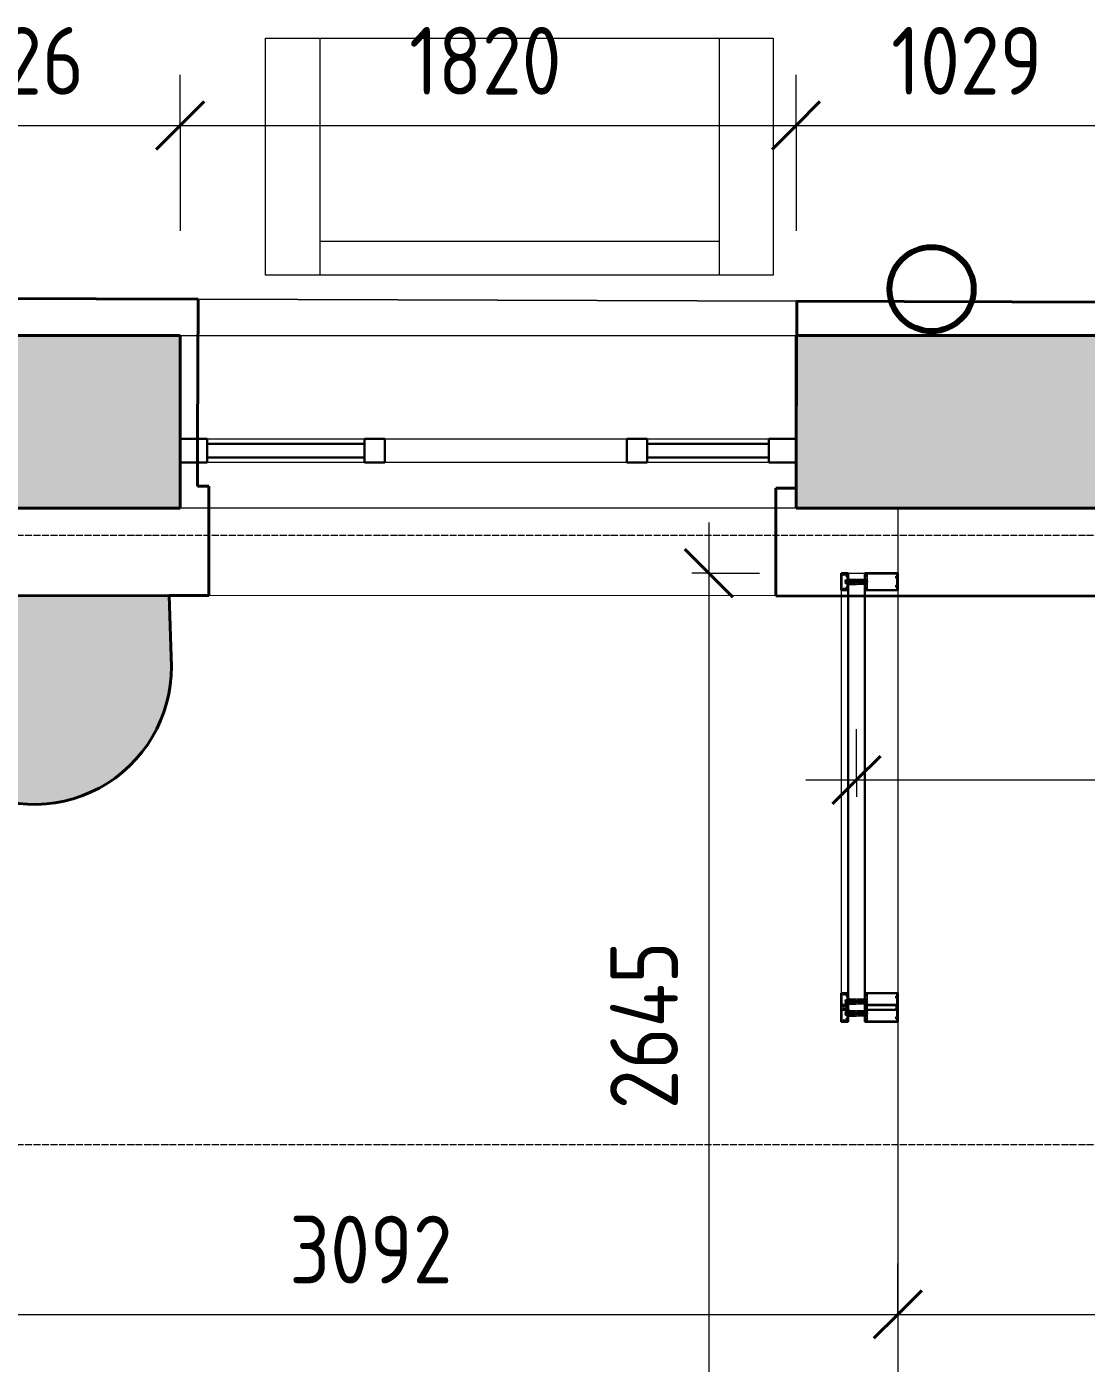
# Model space of a CAD drawing. Header units: millimetres. Extents: x -11886 to 68941, y -8130 to 45506.
# Drawn here: x 19490 to 22621, y -339 to 3609 of the extents above; entities that cross this region are included whole.
import ezdxf

# ---------------------------------------------------------------- set-up
doc = ezdxf.new("R2010")
doc.units = ezdxf.units.MM
doc.linetypes.add('ADSK_Линия сетки', pattern=[25, 20, -2.5, 0, -2.5])
for name, color, linetype, lineweight in [('Витраж', 7, 'Continuous', 18), ('Оси', 7, 'Continuous', 9), ('Панели витража', 7, 'Continuous', 18), ('Перекрытие', 7, 'Continuous', 18), ('Размеры', 7, 'Continuous', 9), ('Размеры-100', 7, 'Continuous', 9), ('Стены', 7, 'Continuous', 18), ('Стены наружные', 7, 'Continuous', 18), ('стояки', 7, 'Continuous', 9), ('Узлы', 7, 'Continuous', 18)]:
    doc.layers.add(name, color=color, linetype=linetype, lineweight=lineweight)
for name, color, linetype, lineweight, true_color in [('планы со стояками отопление_dwg', 7, 'Continuous', 9, 0x767676), ('Стены разрез', 7, 'Continuous', 40, 0xbb5389), ('ТХ', 5, 'Continuous', 9, 0x0000ff), ('ТХ 1 этаж_dwg', 7, 'Continuous', 9, 0x767676)]:
    doc.layers.add(name, color=color, linetype=linetype, lineweight=lineweight, true_color=true_color)
doc.styles.add('GOST Common_1', font='GOST_Common.ttf', dxfattribs={"width": 0.9, "height": 200})
doc.dimstyles.new('ADSK_Основной_2_мм_Округление_до_1_мм_2', dxfattribs={"dimscale": 304.8, "dimtxt": 201.142999, "dimasz": 0.463911, "dimexe": 0.492126, "dimexo": 0.492126, "dimgap": 0.098425, "dimtad": 1, "dimdec": 0, "dimdsep": 46, "dimtxsty": 'GOST Common_1', "dimblk1": 'OBLIQUE', "dimblk2": 'OBLIQUE', "dimsah": 1, "dimcen": 0.09, "dimdle": 0.492126, "dimazin": 2, "dimtfac": 1, "dimtdec": 4, "dimtix": 1, "dimtmove": 0, "dimatfit": 3, "dimfxl": 1, "dimtvp": 1, "dimtolj": 1, "dimtzin": 0, "dimlwd": 20, "dimlwe": 20, "dimarcsym": 2})
doc.dimstyles.new('ADSK_Основной_2_мм_Округление_до_1_мм_3', dxfattribs={"dimscale": 304.8, "dimtxt": 201.142999, "dimasz": 0.463911, "dimexe": 0.492126, "dimexo": 0.492126, "dimgap": 0.098425, "dimtad": 1, "dimdec": 0, "dimdsep": 46, "dimtxsty": 'GOST Common_1', "dimblk1": 'OBLIQUE', "dimblk2": 'OBLIQUE', "dimsah": 1, "dimcen": 0.09, "dimdle": 0.492126, "dimazin": 2, "dimtfac": 1, "dimtdec": 4, "dimtix": 1, "dimtmove": 0, "dimatfit": 3, "dimfxl": 1, "dimtvp": 1, "dimtolj": 1, "dimtzin": 0, "dimlwd": 20, "dimlwe": 20, "dimarcsym": 2})

# ---------------------------------------------------------------- blocks, each defined once
blk = doc.blocks.new('Существующие стены 1 эт - Существующие стены 1 эт-653793-01 План 1-го этажа кладочный')
at = {"layer": 'Стены', "color": 243, "true_color": 0xbb5389}
for p, q in [((19996.4, 2696.5), (19996.7, 2804.4)), ((19996.7, 2804.4), (19996.4, 2696.5)), ((19996.7, 2804.4), (19996.4, 2696.5)), ((19996.7, 2804.4), (21765.6, 2798.4)), ((21765.6, 2798.4), (19996.7, 2804.4)), ((19996.7, 2804.4), (21765.6, 2798.4)), ((21765.6, 2798.4), (21765.2, 2696.5)), ((21765.2, 2696.5), (21765.6, 2798.4)), ((21765.2, 2696.5), (21765.6, 2798.4)), ((20028.3, 2186.5), (20028.3, 1928.7)), ((21703.7, 1927.5), (21703.7, 2186.5)), ((21703.7, 1927.5), (20028.3, 1928.7))]:
    blk.add_line(p, q, dxfattribs=at)
at = {"layer": 'Стены разрез'}
for p, q in [((19996.7, 2804.4), (18919.6, 2808)), ((19996.7, 2804.4), (19995.3, 2392)), ((21765.6, 2798.4), (21764.2, 2386)), ((22792.4, 2795), (21765.6, 2798.4)), ((19995.3, 2392), (19994.9, 2252)), ((21763.7, 2246), (21764.2, 2386)), ((19994.9, 2252), (20028.3, 2251.9)), ((20028.3, 1928.7), (20028.3, 2251.9)), ((21703.7, 1927.5), (21703.7, 2246.2)), ((21703.7, 2246.2), (21763.7, 2246)), ((19074.2, 1926.8), (19911.5, 1928.7)), ((19911.5, 1928.7), (20028.3, 1928.7)), ((22792.4, 1926.7), (21703.7, 1927.5))]:
    blk.add_line(p, q, dxfattribs=at)
blk = doc.blocks.new('Портик главного входа - Портик главного входа-658663-01 План 1-го этажа кладочный')
at = {"layer": 'Стены', "true_color": 0xc0c0c0}
h = blk.add_hatch(color=9, dxfattribs=at)
h.paths.add_polyline_path([(22181.3, -2195.1), (22252.1, -2188.9), (22320.7, -2170.5), (22385.1, -2140.5), (22443.3, -2099.7), (22493.5, -2049.5), (22534.3, -1991.3), (22564.3, -1926.9), (22582.7, -1858.3), (22588.9, -1787.5), (22582.7, -1716.7), (22564.3, -1648.1), (22534.2, -1583.6), (22493.5, -1525.5), (22443.3, -1475.3), (22385.1, -1434.5), (22320.7, -1404.5), (22252.1, -1386.1), (22181.3, -1379.9), (22110.5, -1386.1), (22041.9, -1404.5), (21977.5, -1434.5), (21919.3, -1475.3), (21869.1, -1525.5), (21828.3, -1583.7), (21798.3, -1648.1), (21779.9, -1716.7), (21773.7, -1787.5), (21779.9, -1858.3), (21798.3, -1926.9), (21828.3, -1991.3), (21869.1, -2049.5), (21919.3, -2099.7), (21977.5, -2140.5), (22041.9, -2170.5), (22110.5, -2188.9)])
h.paths.add_polyline_path([(25122.4, -2192.3), (25192.9, -2186.2), (25261.2, -2167.9), (25325.3, -2138), (25383.2, -2097.4), (25433.2, -2047.4), (25473.7, -1989.5), (25503.6, -1925.4), (25521.9, -1857.1), (25528.1, -1786.7), (25521.9, -1716.2), (25503.6, -1647.9), (25473.6, -1583.6), (25433.2, -1525.9), (25383.2, -1475.9), (25325.3, -1435.4), (25261.2, -1405.5), (25192.9, -1387.2), (25122.4, -1381), (25052, -1387.2), (24983.7, -1405.5), (24919.6, -1435.4), (24861.7, -1475.9), (24811.7, -1525.9), (24771.1, -1583.9), (24741.3, -1647.9), (24723, -1716.2), (24716.8, -1786.7), (24723, -1857.1), (24741.3, -1925.4), (24771.1, -1989.5), (24811.7, -2047.4), (24861.7, -2097.4), (24919.6, -2138), (24983.7, -2167.9), (25052, -2186.2)])
h.paths.add_polyline_path([(28159.7, -2192.2), (28230.4, -2186), (28298.9, -2167.6), (28363.3, -2137.6), (28421.4, -2096.9), (28471.6, -2046.8), (28512.3, -1988.6), (28542.3, -1924.3), (28560.7, -1855.7), (28566.8, -1785), (28560.7, -1714.3), (28542.3, -1645.8), (28512.3, -1581.5), (28471.6, -1523.3), (28421.4, -1473.2), (28363.3, -1432.4), (28298.9, -1402.5), (28230.4, -1384.1), (28159.7, -1377.9), (28089, -1384.1), (28020.4, -1402.5), (27956.1, -1432.4), (27898, -1473.2), (27847.8, -1523.3), (27806.1, -1583.6), (27776.5, -1647.9), (27758.7, -1714.3), (27752.5, -1785), (27758.7, -1855.7), (27777.6, -1925.4), (27807.1, -1988.6), (27847.8, -2046.8), (27898, -2096.9), (27956.1, -2137.6), (28020.4, -2167.6), (28089, -2186)])
h.paths.add_polyline_path([(30184.6, -2189.9), (30184.6, -1372.4), (30157.5, -1372.4), (30088.4, -1382.7), (30021.9, -1404.7), (29960.1, -1437.7), (29904.9, -1480.7), (29857.8, -1532.5), (29820.2, -1591.5), (29793.3, -1656.1), (29777.7, -1724.4), (29774, -1794.3), (29782.3, -1863.8), (29802.4, -1930.9), (29833.5, -1993.6), (29874.9, -2050), (29925.3, -2098.6), (29983.2, -2137.9), (30047, -2166.7), (30114.8, -2184.2), (30184.2, -2189.9)])
h.paths.add_polyline_path([(20106.4, -2185.3), (20154.9, -2185.3), (20223.7, -2174.4), (20289.6, -2151.7), (20350.6, -2118.1), (20404.9, -2074.4), (20450.9, -2022), (20487.1, -1962.4), (20512.5, -1897.5), (20526.4, -1829.2), (20528.2, -1759.6), (20518, -1690.6), (20496, -1624.4), (20463, -1563.1), (20419.9, -1508.3), (20368, -1461.8), (20308.9, -1425), (20244.2, -1398.9), (20176.1, -1384.4), (20106.4, -1381.8), (20106.4, -2022)])
h.paths.add_polyline_path([(19510.9, -1170.1), (19896.6, -1170.1), (19892, -1101), (19875.6, -1033.6), (19848, -970), (19809.9, -912), (19762.6, -861.3), (19707.3, -819.5), (19645.7, -787.6), (19579.6, -766.7), (19510.9, -757.4), (19441.6, -759.9), (19373.8, -774.1), (19309.3, -799.7), (19250.1, -835.9), (19198, -881.6), (19154.4, -935.5), (19120.6, -996), (19097.7, -1061.5), (19086.1, -1129.8), (19086.1, -1170.1), (19441.6, -1170.1)])
h.paths.add_polyline_path([(30823.7, -1168), (31215.2, -1168), (31214.5, -1065.9), (31197, -1000.7), (31167.7, -936.9), (31128.2, -878.9), (31079.5, -828.2), (31023, -786.5), (30960.4, -754.8), (30893.3, -733.9), (30823.7, -724.6), (30753.5, -727.1), (30684.7, -741.3), (30619.2, -766.8), (30558.9, -802.8), (30505.5, -848.5), (30460.5, -902.4), (30425.2, -963.1), (30400.4, -1028.8), (30387.1, -1097.8), (30385.4, -1168), (30753.5, -1168)])
h.paths.add_polyline_path([(30758.4, 1304.5), (30824.8, 1315.5), (30888.3, 1337.8), (30947.1, 1370.6), (30999.3, 1413.1), (31043.5, 1463.9), (31078.3, 1521.5), (31103.9, 1590.2), (31116, 1650.2), (31117.7, 1717.5), (31204.8, 1717.5), (31205.3, 1910.8), (30304, 1921.5), (30313.9, 1754.8), (30320.7, 1698.8), (30333.2, 1643.7), (30351.3, 1590.2), (30374.7, 1527.1), (30408.5, 1468.9), (30451.9, 1417.5), (30503.5, 1374.2), (30561.7, 1340.4), (30624.9, 1317.1), (30691.1, 1305)])
h.paths.add_polyline_path([(19485.5, 1312.4), (19554.9, 1313.8), (19623, 1326.9), (19687.8, 1351.5), (19747.5, 1386.8), (19800.4, 1431.7), (19844.8, 1484.9), (19879.6, 1544.9), (19903.6, 1610), (19916.2, 1678.2), (19917, 1747.5), (19911.5, 1928.7), (19074.2, 1926.8), (19071.5, 1731.8), (19106.3, 1731.3), (19109.9, 1662), (19125.2, 1594.4), (19151.8, 1530.3), (19188.9, 1471.7), (19235.5, 1420.3), (19290.1, 1377.6), (19351.2, 1344.8), (19417, 1322.8)])
at = {"layer": 'Стены разрез'}
for p, q in [((19911.5, 1928.7), (19074.2, 1926.8)), ((19917, 1747.5), (19911.5, 1928.7))]:
    blk.add_line(p, q, dxfattribs=at)
blk.add_arc((19512.1, 1717.5), 406, 178.0561, 4.2426, dxfattribs=at)
blk = doc.blocks.new('Системная панель - _AR_Стекло_40мм_привязка по центру-1262001-01 План 1-го этажа кладочный')
at = {"layer": 'Панели витража', "lineweight": 30}
for p, q in [((180, 20), (-180, 20)), ((-180, 20), (-180, -20)), ((180, -20), (180, 20)), ((-180, -20), (180, -20))]:
    blk.add_line(p, q, dxfattribs=at)
blk = doc.blocks.new('Прямоугольный импост - 70х20_60мм-1262002-01 План 1-го этажа кладочный')
at = {"layer": 'Витраж', "lineweight": 30}
for p, q in [((-80, 35), (0, 35)), ((-80, -35), (-80, 35)), ((0, 35), (0, -35)), ((0, -35), (-80, -35))]:
    blk.add_line(p, q, dxfattribs=at)
blk = doc.blocks.new('Прямоугольный импост - 70х20_60мм-1262003-01 План 1-го этажа кладочный')
at = {"layer": 'Витраж', "lineweight": 30}
for p, q in [((0, 35), (-80, 35)), ((-80, 35), (-80, -35)), ((0, -35), (0, 35)), ((-80, -35), (0, -35))]:
    blk.add_line(p, q, dxfattribs=at)
blk = doc.blocks.new('Системная панель - _AR_Стекло_40мм_привязка по центру-1427838-01 План 1-го этажа кладочный')
at = {"layer": 'Панели витража', "lineweight": 30}
for p, q in [((232.5, 20), (-232.5, 20)), ((-232.5, 20), (-232.5, -20)), ((232.5, -20), (232.5, 20)), ((-232.5, -20), (232.5, -20))]:
    blk.add_line(p, q, dxfattribs=at)
blk = doc.blocks.new('Прямоугольный импост - 70х60мм-V16-01 План 1-го этажа кладочный')
at = {"layer": 'Витраж'}
for p, q in [((-6006, 11031.9), (-6006, 11391.9)), ((-5936, 11391.9), (-5936, 11031.9))]:
    blk.add_line(p, q, dxfattribs=at)
blk = doc.blocks.new('Прямоугольный импост - 70х60мм-1427836-01 План 1-го этажа кладочный')
at = {"layer": 'Витраж'}
for p, q in [((20023.7, 2391.5), (20488.7, 2391.5)), ((20488.7, 2321.5), (20023.7, 2321.5))]:
    blk.add_line(p, q, dxfattribs=at)
blk = doc.blocks.new('Прямоугольный импост - 70х60мм-1262000-01 План 1-го этажа кладочный')
at = {"layer": 'Витраж', "lineweight": 30}
for p, q in [((-30, 35), (30, 35)), ((-30, -35), (-30, 35)), ((30, 35), (30, -35)), ((30, -35), (-30, -35))]:
    blk.add_line(p, q, dxfattribs=at)
blk = doc.blocks.new('Прямоугольный импост - 70х60мм-1261977-01 План 1-го этажа кладочный')
at = {"layer": 'Витраж'}
for p, q in [((20548.7, 2391.5), (21263.7, 2391.5)), ((21263.7, 2321.5), (20548.7, 2321.5))]:
    blk.add_line(p, q, dxfattribs=at)
blk = doc.blocks.new('Системная панель - ADSK_Cтеклопакет_50мм-1788433-01 План 1-го этажа кладочный')
at = {"layer": 'Панели витража', "lineweight": 30}
for p, q in [((618.8125, 25), (-618.8125, 25)), ((-618.8125, 25), (-618.8125, -25)), ((618.8125, -25), (618.8125, 25)), ((-618.8125, -25), (618.8125, -25))]:
    blk.add_line(p, q, dxfattribs=at)
blk = doc.blocks.new('Прямоугольный импост - 50х167мм-1777302-01 План 1-го этажа кладочный')
at = {"layer": 'Витраж'}
for p, q in [((21917.4, 1994.5), (21967.4, 1994.5)), ((21897.4, 1944.5), (21897.4, 1927.4)), ((22064.4, 1944.5), (22064.4, 1927.2)), ((21897.4, 1927.4), (21897.4, 754.5)), ((22064.4, 1927.2), (22064.4, 754.5))]:
    blk.add_line(p, q, dxfattribs=at)
blk = doc.blocks.new('Прямоугольный импост - 50х167-1638810-01 План 1-го этажа кладочный')
at = {"layer": 'Узлы'}
for p, q in [((-25, 122.5), (-25, 25.5)), ((25, 122.5), (-25, 122.5)), ((-22.5, 28), (-22.5, 120)), ((-22.5, 120), (-17.6, 120)), ((-8.6, 120), (8.6, 120)), ((17.6, 120), (22.5, 120)), ((22.5, 120), (22.5, 28)), ((25, 25.5), (25, 122.5)), ((-16.1, 118.4), (-16.1, 116.9)), ((-16.1, 116.9), (-10.2, 116.9)), ((-10.2, 116.9), (-10.2, 118.4)), ((10.2, 118.4), (10.2, 116.9)), ((10.2, 116.9), (16.1, 116.9)), ((16.1, 116.9), (16.1, 118.4)), ((-25, 25.5), (-18.1, 25.5)), ((-21, 28), (-22.5, 28)), ((-21, 31.1), (-21, 28)), ((-4.1, 31.8), (-20.2, 31.8)), ((-17.2, 29.3), (-15.8, 29.3)), ((-15, 25.5), (-11.8, 25.5)), ((-11, 26.3), (-11, 28.5)), ((-10.5, 29.3), (-10.5, 27.4)), ((-10.2, 29.3), (-5.9, 29.3)), ((-9.7, 26.7), (-8, 26.7)), ((-8, 26.7), (-8, 2.5)), ((-8, -19.1), (-8, 0)), ((-7.7, 2.2), (-6.7, 2.2)), ((-6.7, 0.3), (-7.7, 0.3)), ((-6.4, 2), (-6.4, 0.6)), ((-5.4, 5.1), (-5.4, 27.8)), ((-3.5, 5.1), (-5.4, 5.1)), ((-5.1, 28.5), (-5.1, 26.3)), ((-4.3, 25.5), (-0.8, 25.5)), ((-2.6, 28.8), (-2.6, 30.3)), ((2.6, 28.8), (-2.6, 28.8)), ((-2.5, -1.3), (-1.1, 4.3)), ((-0.8, 25.5), (0, 26.3)), ((0, 26.3), (0.8, 25.5)), ((0.8, 25.5), (4.3, 25.5)), ((1.1, 4.3), (2.5, -1.3)), ((2.6, 30.3), (2.6, 28.8)), ((5.4, 5.1), (3.5, 5.1)), ((20.2, 31.8), (4.1, 31.8)), ((5.1, 26.3), (5.1, 28.5)), ((5.4, 27.8), (5.4, 5.1)), ((5.9, 29.3), (10.2, 29.3)), ((6.4, 0.6), (6.4, 2)), ((6.7, 2.2), (7.7, 2.2)), ((7.7, 0.3), (6.7, 0.3)), ((8, 2.5), (8, 26.7)), ((8, 26.7), (9.7, 26.7)), ((8, -19.1), (8, 0)), ((10.5, 27.4), (10.5, 29.3)), ((11, 28.5), (11, 26.3)), ((11.8, 25.5), (15, 25.5)), ((15.8, 29.3), (17.2, 29.3)), ((18.1, 25.5), (25, 25.5)), ((21, 28), (21, 31.1)), ((22.5, 28), (21, 28)), ((-25, -25), (-25, -29.7)), ((-25, -32.3), (-25, -44.5)), ((-22.4, -24.5), (-24.5, -24.5)), ((-24.2, -30.5), (-23.2, -30.5)), ((-23.7, -43.2), (-23.7, -32.8)), ((-23.7, -32.8), (-23, -32.8)), ((-23, -30.7), (-23.5, -30.7)), ((-22.8, -33), (-20.1, -37.6)), ((-19.3, -28.3), (-21.5, -28.3)), ((-19.9, -33.9), (-19.9, -30.5)), ((-19.9, -30.5), (-17, -30.5)), ((-18.4, -36.6), (-19.9, -33.9)), ((-5.7, -24.5), (-18.4, -24.5)), ((-15.5, -29), (-15.5, -27)), ((-15.5, -27), (-8.3, -27)), ((-8.3, -27), (-7.6, -27.7)), ((-6.9, -19.1), (-8, -19.1)), ((-0.4, -27.7), (-7.6, -27.7)), ((-6.9, -19.1), (-6.6, -19.5)), ((-6.6, -19.5), (-6.2, -19.1)), ((-6.2, -19.1), (-4.3, -19.1)), ((-5.3, -24.1), (-5.7, -24.5)), ((-5, -24.5), (-5.3, -24.1)), ((5, -24.5), (-5, -24.5)), ((-2.4, -0.9), (-4.9, -3.8)), ((-4.9, -3.8), (-4.9, -19.1)), ((-4.9, -3.8), (4.9, -3.8)), ((-4.3, -19.1), (-3.9, -19.5)), ((-3.9, -19.5), (-3.6, -19.1)), ((-3.6, -19.1), (-2.5, -19.1)), ((-2.5, -19.1), (-2.5, -1.1)), ((2.4, -0.9), (-2.4, -0.9)), ((-0.4, -27.7), (0, -27.3)), ((0, -27.3), (0.4, -27.7)), ((7.6, -27.7), (0.4, -27.7)), ((4.9, -3.8), (2.4, -0.9)), ((2.5, -1.3), (2.5, -19.1)), ((2.5, -19.1), (3.6, -19.1)), ((3.6, -19.1), (3.9, -19.5)), ((3.9, -19.5), (4.3, -19.1)), ((4.3, -19.1), (6.2, -19.1)), ((4.9, -3.8), (4.9, -19.1)), ((5.3, -24.1), (5, -24.5)), ((5.7, -24.5), (5.3, -24.1)), ((18.4, -24.5), (5.7, -24.5)), ((6.2, -19.1), (6.6, -19.5)), ((6.6, -19.5), (6.9, -19.1)), ((8, -19.1), (6.9, -19.1)), ((7.6, -27.7), (8.3, -27)), ((8.3, -27), (15.5, -27)), ((15.5, -27), (15.5, -29)), ((17, -30.5), (19.9, -30.5)), ((18, -27), (18, -26.8)), ((19.9, -33.9), (18.4, -36.6)), ((21.5, -28.3), (19.3, -28.3)), ((19.9, -30.5), (19.9, -33.9)), ((20.1, -37.6), (22.8, -33)), ((24.5, -24.5), (22.4, -24.5)), ((22.8, -26.8), (22.8, -27)), ((23.5, -30.7), (23, -30.7)), ((23, -32.8), (23.7, -32.8)), ((23.2, -30.5), (24.2, -30.5)), ((23.7, -32.8), (23.7, -43.2)), ((25, -29.7), (25, -25)), ((25, -44.5), (25, -32.3)), ((-25, -44.5), (25, -44.5)), ((-8.4, -43.2), (-23.7, -43.2)), ((0, -43), (-8.4, -43.2)), ((15.9, -43.2), (0, -43)), ((23.7, -43.2), (15.9, -43.2))]:
    blk.add_line(p, q, dxfattribs=at)
at = {"layer": 'Узлы', "lineweight": 9}
for p, q in [((0, 33.9), (-2.4, 31.5)), ((-2.4, 31.5), (-2.4, -0.9)), ((2.4, 31.5), (0, 33.9)), ((2.4, -0.9), (2.4, 31.5)), ((-8, -24.5), (-8, -19.1)), ((-6.3, -28.7), (-6.3, -27.7)), ((6.4, -28.7), (-6.3, -28.7)), ((-5.2, -32.2), (-5.2, -28.7)), ((-5.1, -32.3), (5.1, -32.3)), ((3.9, -33.1), (-3.9, -33.1)), ((-2.6, -32.2), (-2.6, -28.7)), ((-2.5, -19.1), (-2.5, -24.5)), ((2.5, -19.1), (2.5, -24.5)), ((2.6, -32.2), (2.6, -28.7)), ((5.2, -32.2), (5.2, -28.7)), ((6.4, -27.7), (6.4, -28.7)), ((8, -19.1), (8, -24.5))]:
    blk.add_line(p, q, dxfattribs=at)
at = {"layer": 'Узлы'}
for centre, radius, start, end in [((-17.6, 118.4), 1.52, 0, 90), ((-8.6, 118.4), 1.52, 90, 180), ((8.6, 118.4), 1.52, 0, 90), ((17.6, 118.4), 1.52, 90, 180), ((-20.2, 31.1), 0.762, 90, 180), ((-17.2, 28), 1.27, 90, 180), ((-16.2, 27.8), 2.29, 180, 225.1897), ((-18.1, 25.9), 0.381, 270, 45.1897), ((-15.8, 28), 1.27, 0, 90), ((-15, 25.9), 0.381, 134.8103, 270), ((-16.9, 27.8), 2.29, 314.8103, 0), ((-11.8, 26.3), 0.762, 270, 0), ((-10.2, 28.5), 0.762, 90, 180), ((-9.7, 27.4), 0.762, 180, 270), ((-7.7, 2.5), 0.254, 180, 270), ((-7.7, 0), 0.254, 90, 180), ((-6.9, 27.8), 1.52, 360, 90), ((-6.7, 2), 0.254, 360, 90), ((-6.7, 0.6), 0.254, 270, 360), ((-5.9, 28.5), 0.762, 0, 90), ((-4.3, 26.3), 0.762, 180, 270), ((-4.1, 30.3), 1.52, 360, 90), ((0, 4), 3.63, 17.5064, 162.4936), ((0, 4), 1.09, 15, 165), ((4.1, 30.3), 1.52, 90, 180), ((4.3, 26.3), 0.762, 270, 0), ((5.9, 28.5), 0.762, 90, 180), ((6.9, 27.8), 1.52, 90, 180), ((6.7, 2), 0.254, 90, 180), ((6.7, 0.6), 0.254, 180, 270), ((7.7, 2.5), 0.254, 270, 0), ((7.7, 0), 0.254, 0, 90), ((9.7, 27.4), 0.762, 270, 0), ((10.2, 28.5), 0.762, 0, 90), ((11.8, 26.3), 0.762, 180, 270), ((15.8, 28), 1.27, 90, 180), ((16.9, 27.8), 2.29, 180, 225.1897), ((15, 25.9), 0.381, 270, 45.1897), ((17.2, 28), 1.27, 0, 90), ((18.1, 25.9), 0.381, 134.8103, 270), ((16.2, 27.8), 2.29, 314.8103, 0), ((20.2, 31.1), 0.762, 0, 90), ((-24.5, -25), 0.508, 90, 180), ((-24.2, -29.7), 0.762, 180, 270), ((-23.5, -32.3), 1.52, 90, 180), ((-23.2, -31.8), 1.27, 288.6629, 90), ((-23, -31.8), 1.02, 270, 90), ((-20.5, -26.8), 2.29, 134.8103, 180), ((-21.5, -27), 1.27, 180, 270), ((-22.4, -24.9), 0.381, 314.8103, 90), ((-19.3, -37.1), 1.02, 210, 30), ((-19.3, -27), 1.27, 270, 0), ((-18.4, -24.9), 0.381, 90, 225.1897), ((-20.3, -26.8), 2.29, 0, 45.1897), ((-17, -29), 1.52, 270, 0), ((17, -29), 1.52, 180, 270), ((20.3, -26.8), 2.29, 134.8103, 180), ((19.3, -27), 1.27, 180, 270), ((19.3, -37.1), 1.02, 150, 330), ((18.4, -24.9), 0.381, 314.8103, 90), ((21.5, -27), 1.27, 270, 0), ((22.4, -24.9), 0.381, 90, 225.1897), ((23.2, -31.8), 1.27, 90, 251.3371), ((23, -31.8), 1.02, 90, 270), ((20.5, -26.8), 2.29, 0, 45.1897), ((23.5, -32.3), 1.52, 360, 90), ((24.2, -29.7), 0.762, 270, 0), ((24.5, -25), 0.508, 0, 90)]:
    blk.add_arc(centre, radius, start, end, dxfattribs=at)
at = {"layer": 'Узлы', "lineweight": 9}
for centre, radius, start, end in [((-3.9, -31.7), 1.38, 200.9416, 339.0732), ((0, -28.9), 4.19, 234.2873, 305.7127), ((3.9, -31.7), 1.38, 200.9416, 339.0732)]:
    blk.add_arc(centre, radius, start, end, dxfattribs=at)
blk = doc.blocks.new('Прямоугольный импост - 50х167мм-1788434-01 План 1-го этажа кладочный')
at = {"layer": 'Витраж', "lineweight": 30}
for p, q in [((-50, 25), (-50, 122)), ((-50, 122), (0, 122)), ((0, 122), (0, 25)), ((-26.1875, 25), (-50, 25)), ((-26.1875, -25), (-26.1875, 25)), ((0, 25), (-23.8125, 25)), ((-23.8125, 25), (-23.8125, -25)), ((-50, -45), (-50, -25)), ((-50, -25), (-26.1875, -25)), ((-23.8125, -25), (0, -25)), ((0, -25), (0, -45)), ((0, -45), (-50, -45))]:
    blk.add_line(p, q, dxfattribs=at)
blk = doc.blocks.new('Прямоугольный импост - 50х167мм-1788423-01 План 1-го этажа кладочный')
at = {"layer": 'Витраж', "lineweight": 30}
for p, q in [((-25, 25), (-25, 122)), ((-25, 122), (25, 122)), ((25, 122), (25, 25)), ((-1.1875, 25), (-25, 25)), ((-1.1875, -25), (-1.1875, 25)), ((25, 25), (1.1875, 25)), ((1.1875, 25), (1.1875, -25)), ((-25, -45), (-25, -25)), ((-25, -25), (-1.1875, -25)), ((1.1875, -25), (25, -25)), ((25, -25), (25, -45)), ((25, -45), (-25, -45))]:
    blk.add_line(p, q, dxfattribs=at)
blk = doc.blocks.new('Системная панель - ADSK_Cтеклопакет_50мм-1788435-01 План 1-го этажа кладочный')
at = {"layer": 'Панели витража', "lineweight": 30}
for p, q in [((16.3125, 25), (-16.3125, 25)), ((-16.3125, 25), (-16.3125, -25)), ((16.3125, -25), (16.3125, 25)), ((-16.3125, -25), (16.3125, -25))]:
    blk.add_line(p, q, dxfattribs=at)
blk = doc.blocks.new('Прямоугольный импост - 50х167мм-1788424-01 План 1-го этажа кладочный')
at = {"layer": 'Витраж', "lineweight": 30}
for p, q in [((-25, 25), (-25, 122)), ((-25, 122), (25, 122)), ((25, 122), (25, 25)), ((-1.1875, 25), (-25, 25)), ((-1.1875, -25), (-1.1875, 25)), ((25, 25), (1.1875, 25)), ((1.1875, 25), (1.1875, -25)), ((-25, -45), (-25, -25)), ((-25, -25), (-1.1875, -25)), ((1.1875, -25), (25, -25)), ((25, -25), (25, -45)), ((25, -45), (-25, -45))]:
    blk.add_line(p, q, dxfattribs=at)
blk = doc.blocks.new('планы со стояками отопление_dwg-1484427-01 План 1-го этажа кладочный')
at = {"layer": 'стояки', "color": 246, "lineweight": 80, "true_color": 0x7f001f}
blk.add_circle((194559.7, 158910.8), 124.3, dxfattribs=at)
blk = doc.blocks.new('ТХ 1 этаж_dwg_Диван 131-2118444-01 План 1-го этажа кладочный')
at = {"layer": 'ТХ', "color": 253, "true_color": 0xa0a0a0}
for p, q in [((27530.4, 5527.8), (27530.4, 6227.8)), ((28710.4, 5527.8), (28710.4, 6227.8)), ((27530.4, 6127.8), (28710.4, 6127.8))]:
    blk.add_line(p, q, dxfattribs=at)
at = {"layer": 'ТХ', "color": 253, "true_color": 0xa0a0a0, "flags": 128}
blk.add_lwpolyline([(27370.4, 6227.8), (28870.4, 6227.8), (28870.4, 5527.8), (27370.4, 5527.8)], close=True, dxfattribs=at)
blk = doc.blocks.new('ТХ 1 этаж_dwg-2084881-01 План 1-го этажа кладочный')
at = {"rotation": 180}
blk.add_blockref('ТХ 1 этаж_dwg_Диван 131-2118444-01 План 1-го этажа кладочный', (167067.8, -61770), dxfattribs=at)
blk = doc.blocks.new('DIMBLOCK394-01 План 1-го этажа кладочный')
at = {"layer": 'Размеры-100', "lineweight": 20, "transparency": 16777216}
for p, q in [((19017.7, 3316.9), (19017.7, 3466.9)), ((19943.7, 3316.9), (19943.7, 3466.9)), ((19017.7, 3316.9), (19943.7, 3316.9)), ((19017.7, 3316.9), (19017.7, 3266.9)), ((19943.7, 3316.9), (19943.7, 3006.5))]:
    blk.add_line(p, q, dxfattribs=at)
at = {"layer": 'Размеры-100', "lineweight": 40, "transparency": 16777216}
for p, q in [((19017.7, 3316.9), (19088.4, 3387.6)), ((19943.7, 3316.9), (20014.4, 3387.6)), ((19017.7, 3316.9), (18947, 3246.2)), ((19943.7, 3316.9), (19873, 3246.2))]:
    blk.add_line(p, q, dxfattribs=at)
at = {"layer": 'Размеры-100', "color": 0, "lineweight": 20, "transparency": 16777216, "insert": (19291.5, 3608.3), "char_height": 200, "width": 454.106, "attachment_point": 1, "line_spacing_factor": 1.022761, "style": 'GOST Common_1'}
blk.add_mtext('926', dxfattribs=at)
blk = doc.blocks.new('_Oblique')
at = {"color": 0, "linetype": 'ByBlock', "lineweight": -2}
blk.add_line((-0.5, -0.5), (0.5, 0.5), dxfattribs=at)
blk = doc.blocks.new('DIMBLOCK395-01 План 1-го этажа кладочный')
at = {"layer": 'Размеры-100', "lineweight": 20, "transparency": 16777216}
for p, q in [((19943.7, 3316.9), (19943.7, 3466.9)), ((21763.7, 3316.9), (21763.7, 3466.9)), ((19943.7, 3316.9), (21763.7, 3316.9)), ((19943.7, 3316.9), (19943.7, 3006.5)), ((21763.7, 3316.9), (21763.7, 3006.5))]:
    blk.add_line(p, q, dxfattribs=at)
at = {"layer": 'Размеры-100', "lineweight": 40, "transparency": 16777216}
for p, q in [((19943.7, 3316.9), (20014.4, 3387.6)), ((21763.7, 3316.9), (21834.4, 3387.6)), ((19943.7, 3316.9), (19873, 3246.2)), ((21763.7, 3316.9), (21693, 3246.2))]:
    blk.add_line(p, q, dxfattribs=at)
at = {"layer": 'Размеры-100', "color": 0, "lineweight": 20, "transparency": 16777216, "insert": (20620.2, 3608.3), "char_height": 200, "width": 560.473, "attachment_point": 1, "line_spacing_factor": 1.022761, "style": 'GOST Common_1'}
blk.add_mtext('1820', dxfattribs=at)
blk = doc.blocks.new('DIMBLOCK396-01 План 1-го этажа кладочный')
at = {"layer": 'Размеры-100', "lineweight": 20, "transparency": 16777216}
for p, q in [((21763.7, 3316.9), (21763.7, 3466.9)), ((22792.4, 3316.9), (22792.4, 3466.9)), ((21763.7, 3316.9), (22792.4, 3316.9)), ((21763.7, 3316.9), (21763.7, 3006.5)), ((22792.4, 3316.9), (22792.4, 2846.5))]:
    blk.add_line(p, q, dxfattribs=at)
at = {"layer": 'Размеры-100', "lineweight": 40, "transparency": 16777216}
for p, q in [((21763.7, 3316.9), (21834.4, 3387.6)), ((22792.4, 3316.9), (22863.1, 3387.6)), ((21763.7, 3316.9), (21693, 3246.2)), ((22792.4, 3316.9), (22721.7, 3246.2))]:
    blk.add_line(p, q, dxfattribs=at)
at = {"layer": 'Размеры-100', "color": 0, "lineweight": 20, "transparency": 16777216, "insert": (22044.6, 3608.3), "char_height": 200, "width": 560.473, "attachment_point": 1, "line_spacing_factor": 1.022761, "style": 'GOST Common_1'}
blk.add_mtext('1029', dxfattribs=at)
blk = doc.blocks.new('DIMBLOCK689-01 План 1-го этажа кладочный')
at = {"layer": 'Размеры-100', "lineweight": 20, "transparency": 16777216}
for p, q in [((18972.6, -194.8), (18972.6, -44.8)), ((22064.4, -194.8), (22064.4, -44.8)), ((18972.6, -194.8), (22064.4, -194.8)), ((18972.6, -194.8), (18972.6, -244.8)), ((22064.4, -194.8), (22064.4, -244.8))]:
    blk.add_line(p, q, dxfattribs=at)
at = {"layer": 'Размеры-100', "lineweight": 40, "transparency": 16777216}
for p, q in [((18972.6, -194.8), (19043.3, -124.1)), ((22064.4, -194.8), (22135.1, -124.1)), ((18972.6, -194.8), (18901.9, -265.5)), ((22064.4, -194.8), (21993.7, -265.5))]:
    blk.add_line(p, q, dxfattribs=at)
at = {"layer": 'Размеры-100', "color": 0, "lineweight": 20, "transparency": 16777216, "insert": (20266.3, 96.6), "char_height": 200, "width": 605.475, "attachment_point": 1, "line_spacing_factor": 1.022761, "style": 'GOST Common_1'}
blk.add_mtext('3092', dxfattribs=at)
blk = doc.blocks.new('DIMBLOCK690-01 План 1-го этажа кладочный')
at = {"layer": 'Размеры-100', "lineweight": 20, "transparency": 16777216}
for p, q in [((22064.4, -194.8), (22064.4, -44.8)), ((28180.4, -194.8), (28180.4, -44.8)), ((22064.4, -194.8), (28180.4, -194.8)), ((22064.4, -194.8), (22064.4, -244.8)), ((28180.4, -194.8), (28180.4, -244.8))]:
    blk.add_line(p, q, dxfattribs=at)
at = {"layer": 'Размеры-100', "lineweight": 40, "transparency": 16777216}
for p, q in [((22064.4, -194.8), (22135.1, -124.1)), ((28180.4, -194.8), (28251.1, -124.1)), ((22064.4, -194.8), (21993.7, -265.5)), ((28180.4, -194.8), (28109.7, -265.5))]:
    blk.add_line(p, q, dxfattribs=at)
at = {"layer": 'Размеры-100', "color": 0, "lineweight": 20, "transparency": 16777216, "insert": (24907.7, 96.6), "char_height": 200, "width": 515.472, "attachment_point": 1, "line_spacing_factor": 1.022761, "style": 'GOST Common_1'}
blk.add_mtext('6116', dxfattribs=at)
blk = doc.blocks.new('DIMBLOCK715-01 План 1-го этажа кладочный')
at = {"layer": 'Размеры-100', "lineweight": 20, "transparency": 16777216}
for p, q in [((21942.4, 1383.9), (21942.4, 1533.9)), ((25122.4, 1383.9), (25122.4, 1533.9)), ((21792.4, 1383.9), (25122.4, 1383.9)), ((21942.4, 1383.9), (21942.4, 1333.8)), ((25122.4, 1383.9), (25122.4, 1333.8))]:
    blk.add_line(p, q, dxfattribs=at)
at = {"layer": 'Размеры-100', "lineweight": 40, "transparency": 16777216}
for p, q in [((21942.4, 1383.9), (22013.1, 1454.6)), ((25122.4, 1383.9), (25193.1, 1454.6)), ((21942.4, 1383.9), (21871.7, 1313.2)), ((25122.4, 1383.9), (25051.7, 1313.2))]:
    blk.add_line(p, q, dxfattribs=at)
at = {"layer": 'Размеры-100', "color": 0, "lineweight": 20, "transparency": 16777216, "insert": (23362, 1675.2), "char_height": 200, "width": 409.104, "attachment_point": 1, "line_spacing_factor": 1.022761, "style": 'GOST Common_1'}
blk.add_mtext('1/2', dxfattribs=at)
blk = doc.blocks.new('DIMBLOCK721-01 План 1-го этажа кладочный')
at = {"layer": 'Размеры-100', "lineweight": 20, "transparency": 16777216}
for p, q in [((21506, 2144.5), (21506, -800.5)), ((21506, 1994.5), (21456, 1994.5)), ((21506, 1994.5), (21656, 1994.5)), ((21506, -650.5), (21356, -650.5)), ((21506, -650.5), (21747.4, -650.5))]:
    blk.add_line(p, q, dxfattribs=at)
at = {"layer": 'Размеры-100', "lineweight": 40, "transparency": 16777216}
for p, q in [((21506, 1994.5), (21435.3, 2065.2)), ((21506, 1994.5), (21576.7, 1923.8)), ((21506, -650.5), (21435.3, -579.8)), ((21506, -650.5), (21576.7, -721.2))]:
    blk.add_line(p, q, dxfattribs=at)
at = {"layer": 'Размеры-100', "color": 0, "lineweight": 20, "transparency": 16777216, "insert": (21214.6, 411.2), "char_height": 200, "width": 625.93, "attachment_point": 1, "rotation": 90, "line_spacing_factor": 1.022761, "style": 'GOST Common_1'}
blk.add_mtext('2645', dxfattribs=at)

msp = doc.modelspace()

# ---------------------------------------------------------------- hatches: boundary and pattern name
at = {"layer": 'Стены наружные', "true_color": 0xc0c0c0}
h = msp.add_hatch(color=9, dxfattribs=at)
h.paths.add_polyline_path([(42036.9, 2186.5), (42036.9, 2696.5), (41519.9, 2696.5), (41520.8, 2186.5), (41761, 2186.5)])
h.paths.add_polyline_path([(35863.5, 2186.5), (36852.8, 2186.5), (36852.8, 2696.5), (35863.5, 2696.5), (35863.5, 2193.6)])
h.paths.add_polyline_path([(33057.8, 2186.5), (34043.5, 2186.5), (34043.5, 2696.5), (33056, 2696.5), (33056, 2186.5)])
h.paths.add_polyline_path([(38673.7, 2186.5), (39699.9, 2186.5), (39699.9, 2696.5), (38672.8, 2696.5), (38672.8, 2186.5)])
h.paths.add_polyline_path([(31236, 2186.5), (31236, 2696.5), (30252.7, 2696.5), (30252.7, 2186.5), (31144.8, 2186.5)])
h.paths.add_polyline_path([(28432.7, 2186.5), (28432.7, 2696.5), (27452.4, 2696.5), (27452.4, 2186.5), (28180.4, 2186.5)])
h.paths.add_polyline_path([(25752.4, 2186.5), (25752.4, 2696.5), (24492.4, 2696.5), (24492.4, 2186.5), (24875, 2186.5)])
h.paths.add_polyline_path([(22792.4, 2186.5), (22792.4, 2696.5), (21763.7, 2696.5), (21764.2, 2186.5), (22227, 2186.5)])
h.paths.add_polyline_path([(18917.7, 2186.5), (19943.7, 2186.5), (19943.7, 2696.5), (18917.7, 2696.5), (18917.7, 2400.2)])
h.paths.add_polyline_path([(16107.5, 2186.5), (17097.7, 2186.5), (17097.7, 2696.5), (16107.5, 2696.5), (16107.5, 2245.3)])
h.paths.add_polyline_path([(8340.2, 2186.5), (8695.9, 2186.5), (8695.9, 2696.5), (8273, 2696.1), (8273, 2186.5)])
h.paths.add_polyline_path([(13310.9, 2186.5), (14287.5, 2186.5), (14287.5, 2696.5), (13310.9, 2696.5), (13310.9, 2255.1)])
h.paths.add_polyline_path([(11490.9, 2186.5), (11490.6, 2696.5), (10515.9, 2696.5), (10515.9, 2186.5), (11490.6, 2186.5)])

# ---------------------------------------------------------------- linework, layer by layer
at = {"layer": 'Оси', "linetype": 'ADSK_Линия сетки'}
for p, q in [((-11086.2, 2106.8), (57141.7, 2106.8)), ((-11086.2, 306.8), (57141.7, 306.8))]:
    msp.add_line(p, q, dxfattribs=at)
at = {"layer": 'Перекрытие', "color": 136, "true_color": 0x008080}
for p, q in [((22064.4, 2186.5), (22064.4, 1994.5)), ((22064.4, 669.5), (22064.4, -483.5))]:
    msp.add_line(p, q, dxfattribs=at)
at = {"layer": 'Стены наружные', "lineweight": 40}
for p, q in [((19943.7, 2696.5), (19037.7, 2696.5)), ((19943.7, 2186.5), (19943.7, 2696.5)), ((22792.4, 2696.5), (21763.7, 2696.5)), ((21763.7, 2696.5), (21763.7, 2186.5)), ((18917.7, 2186.5), (19943.7, 2186.5)), ((21763.7, 2186.5), (22792.4, 2186.5))]:
    msp.add_line(p, q, dxfattribs=at)
at = {"layer": 'Стены наружные'}
for p, q in [((19943.7, 2696.5), (19996.4, 2696.5)), ((19997.5, 2696.5), (21763.7, 2696.5)), ((21763.7, 2186.5), (19943.7, 2186.5))]:
    msp.add_line(p, q, dxfattribs=at)

# ---------------------------------------------------------------- block references
at = {"layer": 'Витраж', "extrusion": (0, 0, -1)}
for name, p in [('Прямоугольный импост - 70х20_60мм-1262002-01 План 1-го этажа кладочный', (-19943.7, 2356.5)), ('Прямоугольный импост - 70х60мм-1262000-01 План 1-го этажа кладочный', (-20518.7, 2356.5)), ('Прямоугольный импост - 70х60мм-1262000-01 План 1-го этажа кладочный', (-21293.7, 2356.5))]:
    msp.add_blockref(name, p, dxfattribs=at)
at = {"layer": 'Витраж'}
for name, p in [('Прямоугольный импост - 70х60мм-1427836-01 План 1-го этажа кладочный', (0, 0)), ('Прямоугольный импост - 70х60мм-1261977-01 План 1-го этажа кладочный', (0, 0)), ('Прямоугольный импост - 70х20_60мм-1262003-01 План 1-го этажа кладочный', (21763.7, 2356.5)), ('Прямоугольный импост - 50х167мм-1777302-01 План 1-го этажа кладочный', (0, 0))]:
    msp.add_blockref(name, p, dxfattribs=at)
at = {"layer": 'Витраж', "rotation": 90}
msp.add_blockref('Прямоугольный импост - 70х60мм-V16-01 План 1-го этажа кладочный', (32715.7, 8327.5), dxfattribs=at)
at = {"layer": 'Витраж', "lineweight": 9, "extrusion": (0, 0, -1), "rotation": 90.00000000000011}
for p in [(-21941.9, 1969.5), (-21941.9, 729.5), (-21941.9, 694.5)]:
    msp.add_blockref('Прямоугольный импост - 50х167-1638810-01 План 1-го этажа кладочный', p, dxfattribs=at)
at = {"layer": 'Витраж', "extrusion": (0, 0, -1), "rotation": 90.00000000000011}
for name, p in [('Прямоугольный импост - 50х167мм-1788434-01 План 1-го этажа кладочный', (-21942.4, 1994.5)), ('Прямоугольный импост - 50х167мм-1788423-01 План 1-го этажа кладочный', (-21942.4, 729.5)), ('Прямоугольный импост - 50х167мм-1788424-01 План 1-го этажа кладочный', (-21942.4, 694.5))]:
    msp.add_blockref(name, p, dxfattribs=at)
at = {"layer": 'Панели витража'}
for name, p, rotation in [('Системная панель - _AR_Стекло_40мм_привязка по центру-1427838-01 План 1-го этажа кладочный', (20256.2, 2356.5), 180), ('Системная панель - _AR_Стекло_40мм_привязка по центру-1262001-01 План 1-го этажа кладочный', (21503.7, 2356.5), 180), ('Системная панель - ADSK_Cтеклопакет_50мм-1788433-01 План 1-го этажа кладочный', (21942.4, 1349.5), 89.9999999999999), ('Системная панель - ADSK_Cтеклопакет_50мм-1788435-01 План 1-го этажа кладочный', (21942.4, 712), 89.9999999999999)]:
    msp.add_blockref(name, p, dxfattribs=dict(at, rotation=rotation))
at = {"layer": 'планы со стояками отопление_dwg', "color": 6, "true_color": 0xff00ff}
msp.add_blockref('планы со стояками отопление_dwg-1484427-01 План 1-го этажа кладочный', (-172395.5, -156077), dxfattribs=at)
at = {"layer": 'Стены'}
msp.add_blockref('Портик главного входа - Портик главного входа-658663-01 План 1-го этажа кладочный', (0, 0), dxfattribs=at)
at = {"layer": 'Стены разрез'}
msp.add_blockref('Существующие стены 1 эт - Существующие стены 1 эт-653793-01 План 1-го этажа кладочный', (0, 0), dxfattribs=at)
at = {"layer": 'ТХ 1 этаж_dwg', "color": 253, "true_color": 0xa0a0a0}
msp.add_blockref('ТХ 1 этаж_dwg-2084881-01 План 1-го этажа кладочный', (-118001.2, 70872.8), dxfattribs=at)

# ---------------------------------------------------------------- dimensions: what is measured, and where the dimension line sits
at = {"layer": 'Размеры', "lineweight": 20}
for base, p1, p2, dimstyle, override, picture, middle in [((19943.7, 3316.9), (19017.7, 3416.9), (19943.7, 2856.5), 'ADSK_Основной_2_мм_Округление_до_1_мм_2', {"dimpost": '<>', "dimfxl": 1082.451413}, 'DIMBLOCK394-01 План 1-го этажа кладочный', (19480.7, 3446.9)), ((21763.7, 3316.9), (19943.7, 2856.5), (21763.7, 2856.5), 'ADSK_Основной_2_мм_Округление_до_1_мм_2', {"dimpost": '<>', "dimfxl": 1820}, 'DIMBLOCK395-01 План 1-го этажа кладочный', (20853.7, 3446.9)), ((22792.4, 3316.9), (21763.7, 2856.5), (22792.4, 2696.5), 'ADSK_Основной_2_мм_Округление_до_1_мм_2', {"dimpost": '<>', "dimfxl": 1041.071932}, 'DIMBLOCK396-01 План 1-го этажа кладочный', (22278.1, 3446.9)), ((22064.4, -194.8), (18972.6, -94.8), (22064.4, -94.8), 'ADSK_Основной_2_мм_Округление_до_1_мм_3', {"dimpost": '<>', "dimfxl": 3091.789749}, 'DIMBLOCK689-01 План 1-го этажа кладочный', (20518.5, -64.8)), ((28180.4, -194.8), (22064.4, -94.8), (28180.4, -94.8), 'ADSK_Основной_2_мм_Округление_до_1_мм_3', {"dimpost": '<>', "dimfxl": 6116}, 'DIMBLOCK690-01 План 1-го этажа кладочный', (25122.4, -64.8))]:
    dim = msp.add_linear_dim(base=base, p1=p1, p2=p2, dimstyle=dimstyle, override=override, dxfattribs=at)
    dim.commit()
    dim.dimension.update_dxf_attribs({"geometry": picture, "text_midpoint": middle})
dim = msp.add_linear_dim(base=(21506, -650.5), p1=(21606, 1994.5), p2=(21897.4, -650.5), angle=90, dimstyle='ADSK_Основной_2_мм_Округление_до_1_мм_3', override={"dimpost": '<>', "dimfxl": 2661.010307}, dxfattribs=at)
dim.commit()
dim.dimension.update_dxf_attribs({"geometry": 'DIMBLOCK721-01 План 1-го этажа кладочный', "text_midpoint": (21376, 672)})
dim = msp.add_linear_dim(base=(25122.4, 1383.9), p1=(21942.4, 1483.8), p2=(25122.4, 1483.8), text='1/2', dimstyle='ADSK_Основной_2_мм_Округление_до_1_мм_3', override={"dimpost": '<>', "dimfxl": 3180}, dxfattribs=at)
dim.commit()
dim.dimension.update_dxf_attribs({"geometry": 'DIMBLOCK715-01 План 1-го этажа кладочный', "text_midpoint": (23532.4, 1513.9)})

doc.saveas('drawing.dxf')
